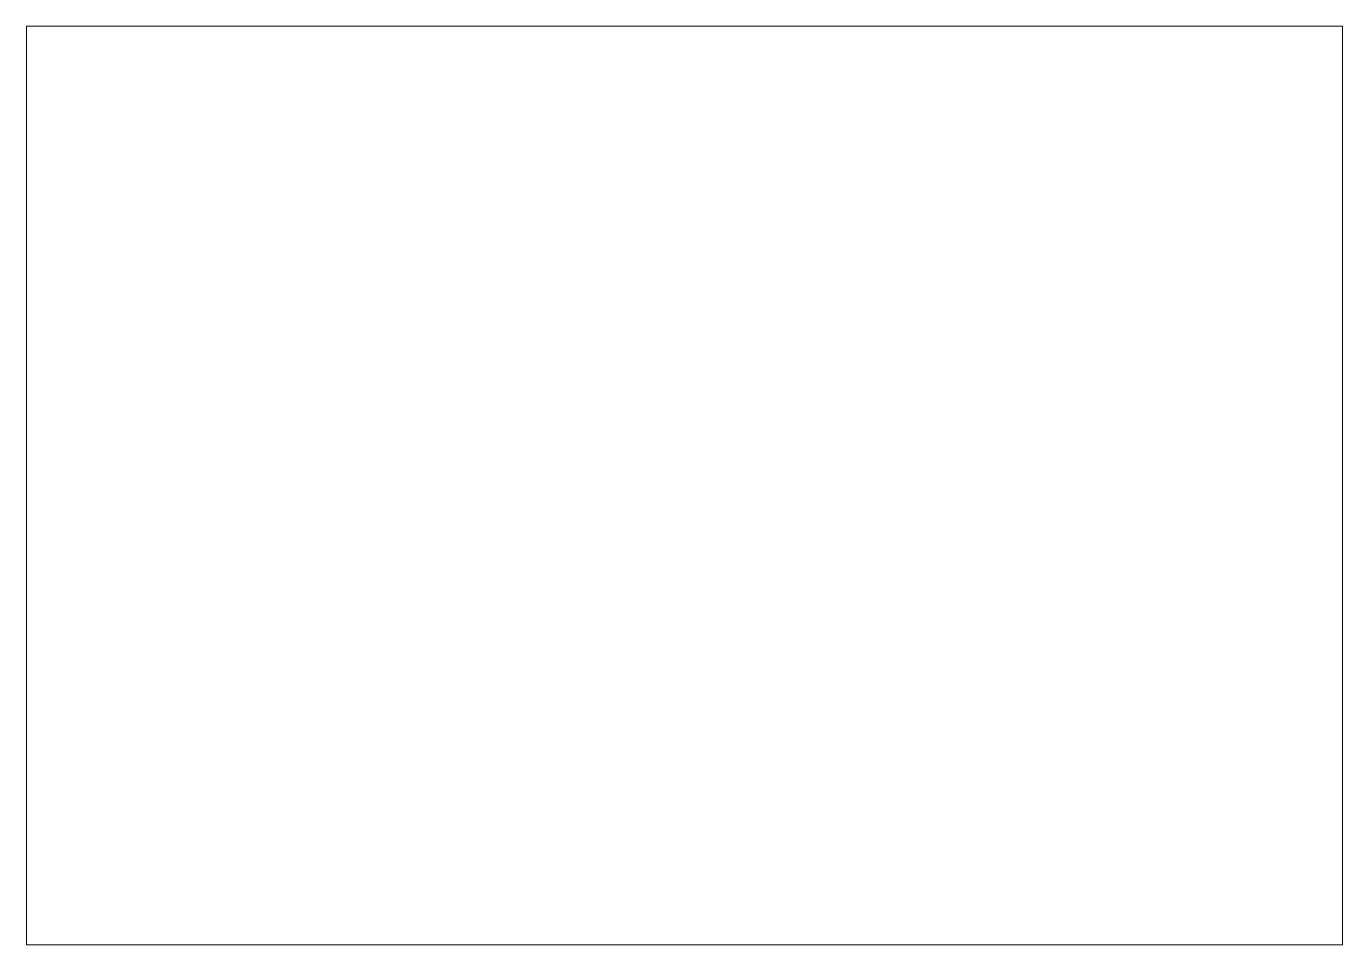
# Paper-space layout 'Layout1' of a CAD drawing. Header units: millimetres. Extents: x -1 to 1170, y 2 to 819.
import ezdxf

# ---------------------------------------------------------------- set-up
doc = ezdxf.new("R2010")
doc.units = ezdxf.units.MM
doc.header["$MEASUREMENT"] = 0
doc.layers.add('X_SHEET', color=7, linetype='Continuous', lineweight=9)

psp = doc.layouts.get("Layout1")

# ---------------------------------------------------------------- linework, layer by layer
at = {"layer": 'X_SHEET'}
psp.add_lwpolyline([(-1.1, 819.4), (1170.2, 819.4), (1170.2, 2), (-1.1, 2)], close=True, dxfattribs=at)

doc.saveas('drawing.dxf')
